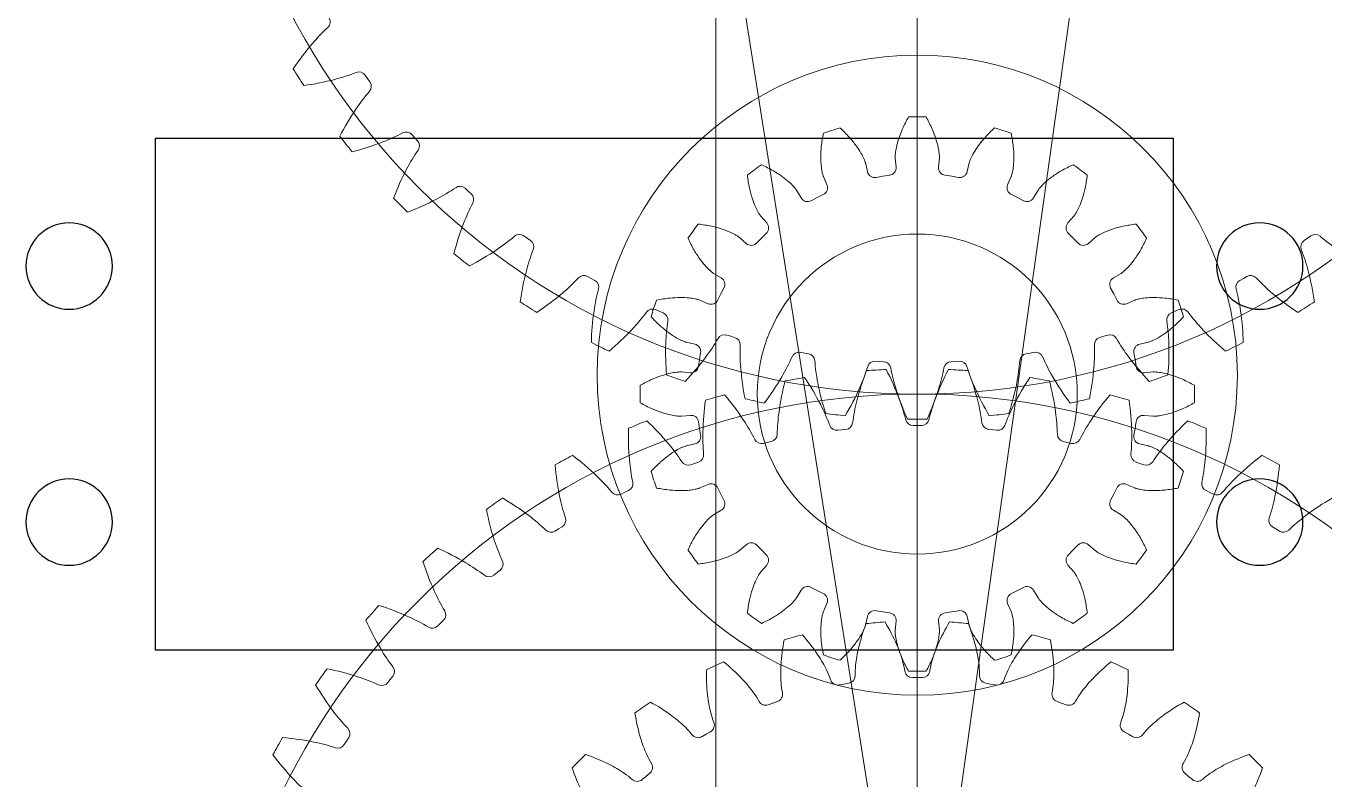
# Model space of a CAD drawing. Header units: millimetres. Extents: x -310 to 169, y -186 to 172.
# Drawn here: x -207.4 to -155.9, y 17.2 to 47.1 of the extents above; entities that cross this region are included whole.
import ezdxf

# ---------------------------------------------------------------- set-up
doc = ezdxf.new("R2010")
doc.units = ezdxf.units.MM
doc.header["$MEASUREMENT"] = 0
doc.layers.add('A-DETL-LWT5', color=2, linetype='Continuous', lineweight=0)
doc.layers.add('DTL', color=3, linetype='Continuous')
doc.layers.add('G-Anno-Nplt', color=140, linetype='Continuous', lineweight=18, plot=False)

# ---------------------------------------------------------------- blocks, each defined once
blk = doc.blocks.new('*U14')
for p, q in [((-21.911, -15.346), (-21.816, -15.479)), ((-21.816, -15.479), (-21.721, -15.613)), ((-20.055, -17.702), (-19.946, -17.825)), ((-19.946, -17.825), (-19.836, -17.947)), ((-17.947, -19.836), (-17.825, -19.946)), ((-17.825, -19.946), (-17.702, -20.055)), ((-15.613, -21.721), (-15.479, -21.816)), ((-15.479, -21.816), (-15.346, -21.911)), ((15.346, -21.911), (15.479, -21.816)), ((15.479, -21.816), (15.613, -21.721)), ((-13.083, -23.333), (-12.939, -23.412)), ((-12.939, -23.412), (-12.796, -23.491)), ((12.796, -23.491), (12.939, -23.412)), ((12.939, -23.412), (13.083, -23.333)), ((-10.388, -24.651), (-10.237, -24.714)), ((-10.237, -24.714), (-10.085, -24.776)), ((10.085, -24.776), (10.237, -24.714)), ((10.237, -24.714), (10.388, -24.651)), ((-7.563, -25.659), (-7.405, -25.705)), ((-7.405, -25.705), (-7.248, -25.749)), ((7.248, -25.749), (7.405, -25.705)), ((7.405, -25.705), (7.563, -25.659)), ((-4.642, -26.344), (-4.481, -26.372)), ((-4.481, -26.372), (-4.319, -26.399)), ((-1.663, -26.698), (-1.5, -26.708)), ((-1.5, -26.708), (-1.336, -26.717)), ((1.336, -26.717), (1.5, -26.708)), ((1.5, -26.708), (1.663, -26.698)), ((4.319, -26.399), (4.481, -26.372)), ((4.481, -26.372), (4.642, -26.344))]:
    blk.add_line(p, q)
for centre, radius, start, end in [((-23.594, -13.229), 0.3, 312.6994, 29.2794), ((-18.241, -18.983), 7.559, 132.9444, 139.6889), ((-15.883, -20.996), 10.66, 139.6391, 146.3957), ((0, 0), 29, 211.3704, 212.9153), ((-25.018, -8.198), 7.559, 284.5968, 291.3413), ((-22.156, -15.518), 0.3, 35.0063, 111.5863), ((-25.808, -5.2), 10.66, 277.89, 284.6467), ((-21.965, -15.788), 0.3, 319.128, 35.708), ((-16.001, -20.906), 7.559, 139.373, 146.1175), ((-13.432, -22.642), 10.66, 146.0676, 152.8243), ((0, 0), 29, 217.799, 219.3439), ((-25.064, -8.057), 10.66, 284.3186, 291.0752), ((-23.943, -10.947), 7.559, 291.0254, 297.7699), ((-20.28, -17.901), 0.3, 41.4349, 118.0149), ((-20.059, -18.148), 0.3, 325.5566, 42.1365), ((-13.559, -22.566), 7.559, 145.8015, 152.546), ((-10.812, -24.004), 10.66, 152.4962, 159.2529), ((-22.566, -13.559), 7.559, 297.454, 304.1985), ((-18.148, -20.059), 0.3, 47.8635, 124.4434), ((-17.901, -20.28), 0.3, 331.9851, 48.5651), ((0, 0), 29, 224.2275, 225.7725), ((-24.004, -10.812), 10.66, 290.7471, 297.5038), ((-10.947, -23.943), 7.559, 152.2301, 158.9746), ((-8.057, -25.064), 10.66, 158.9248, 165.6814), ((-20.906, -16.001), 7.559, 303.8825, 310.627), ((-15.788, -21.965), 0.3, 54.292, 130.872), ((-15.518, -22.156), 0.3, 338.4137, 54.9937), ((15.518, -22.156), 0.3, 125.0063, 201.5863), ((15.788, -21.965), 0.3, 49.128, 125.708), ((20.906, -16.001), 7.559, 229.373, 236.1175), ((0, 0), 29, 230.6561, 232.201), ((-22.642, -13.432), 10.66, 297.1757, 303.9324), ((-8.198, -25.018), 7.559, 158.6587, 165.4032), ((8.198, -25.018), 7.559, 14.5968, 21.3413), ((22.642, -13.432), 10.66, 236.0676, 242.8243), ((-5.2, -25.808), 10.66, 165.3533, 172.11), ((5.2, -25.808), 10.66, 7.89, 14.6467), ((-18.983, -18.241), 7.559, 310.3111, 317.0556), ((-13.229, -23.594), 0.3, 60.7206, 137.3006), ((-12.939, -23.754), 0.3, 344.8423, 61.4223), ((12.939, -23.754), 0.3, 118.5777, 195.1577), ((13.229, -23.594), 0.3, 42.6994, 119.2794), ((18.983, -18.241), 7.559, 222.9444, 229.6889), ((-20.996, -15.883), 10.66, 303.6043, 310.3609), ((-5.345, -25.778), 7.559, 165.0873, 171.8317), ((5.345, -25.778), 7.559, 8.1683, 14.9127), ((20.996, -15.883), 10.66, 229.6391, 236.3957), ((0, 0), 29, 237.0847, 238.6296), ((-2.278, -26.228), 10.66, 171.7819, 178.5386), ((-10.504, -24.927), 0.3, 67.1492, 143.7291), ((10.504, -24.927), 0.3, 36.2709, 112.8508), ((2.278, -26.228), 10.66, 1.4614, 8.2181), ((0, 0), 29, 301.3704, 302.9153), ((-16.822, -20.251), 7.559, 316.7397, 323.4842), ((-10.198, -25.054), 0.3, 351.2709, 67.8508), ((-2.425, -26.215), 7.559, 171.5158, 178.2603), ((10.198, -25.054), 0.3, 112.1492, 188.7291), ((2.425, -26.215), 7.559, 1.7397, 8.4842), ((16.822, -20.251), 7.559, 216.5158, 223.2603), ((-19.086, -18.134), 10.66, 310.0328, 316.7895), ((-7.647, -25.946), 0.3, 73.5777, 150.1577), ((-7.329, -26.038), 0.3, 357.6994, 74.2794), ((7.329, -26.038), 0.3, 105.7206, 182.3006), ((7.647, -25.946), 0.3, 29.8423, 106.4223), ((19.086, -18.134), 10.66, 223.2105, 229.9672), ((0, 0), 29, 243.5132, 245.0582), ((0.673, -26.318), 10.66, 178.2105, 184.9672), ((-14.448, -22.008), 7.559, 323.1683, 329.9127), ((0.525, -26.321), 7.559, 177.9444, 184.6889), ((-0.525, -26.321), 7.559, 355.3111, 2.0556), ((14.448, -22.008), 7.559, 210.0873, 216.8317), ((-0.673, -26.318), 10.66, 355.0328, 1.7895), ((0, 0), 29, 294.9418, 296.4868), ((-16.935, -20.156), 10.66, 316.4614, 323.2181), ((-11.894, -23.487), 7.559, 329.5968, 336.3413), ((-4.694, -26.64), 0.3, 80.0063, 156.5863), ((-4.368, -26.695), 0.3, 4.128, 80.708), ((3.469, -26.097), 7.559, 184.373, 191.1175), ((-1.682, -26.998), 0.3, 86.4349, 163.0149), ((-1.351, -27.016), 0.3, 10.5566, 87.1365), ((1.351, -27.016), 0.3, 92.8635, 169.4434), ((1.682, -26.998), 0.3, 16.9851, 93.5651), ((-3.469, -26.097), 7.559, 348.8825, 355.627), ((4.368, -26.695), 0.3, 99.292, 175.872), ((4.694, -26.64), 0.3, 23.4137, 99.9937), ((11.894, -23.487), 7.559, 203.6587, 210.4032), ((16.935, -20.156), 10.66, 216.7819, 223.5386), ((0, 0), 29, 249.9418, 251.4868), ((3.616, -26.077), 10.66, 184.6391, 191.3957), ((-9.189, -24.671), 7.559, 336.0254, 342.7699), ((6.369, -25.545), 7.559, 190.8015, 197.546), ((-6.369, -25.545), 7.559, 342.454, 349.1985), ((9.189, -24.671), 7.559, 197.2301, 203.9746), ((-3.616, -26.077), 10.66, 348.6043, 355.3609), ((0, 0), 29, 288.5132, 290.0582), ((-14.572, -21.926), 10.66, 322.89, 329.6467), ((6.513, -25.508), 10.66, 191.0676, 197.8243), ((-12.026, -23.42), 10.66, 329.3186, 336.0752), ((12.026, -23.42), 10.66, 203.9248, 210.6814), ((-6.513, -25.508), 10.66, 342.1757, 348.9324), ((14.572, -21.926), 10.66, 210.3533, 217.11), ((0, 0), 29, 256.3704, 257.9153), ((9.328, -24.619), 10.66, 197.4962, 204.2529), ((-9.328, -24.619), 10.66, 335.7471, 342.5038), ((0, 0), 29, 282.0847, 283.6296), ((0, 0), 29, 262.799, 264.3439), ((0, 0), 29, 275.6561, 277.201), ((0, 0), 29, 269.2275, 270.7725)]:
    blk.add_arc(centre, radius, start, end)
blk = doc.blocks.new('Servo')
at = {"layer": 'DTL'}
blk.add_lwpolyline([(-0.4, -0.4), (1.19, -0.4), (1.19, 0.4), (-0.4, 0.4)], close=True, dxfattribs=at)
for centre in [(-0.535, 0.2), (1.325, 0.2), (-0.535, -0.2), (1.325, -0.2)]:
    blk.add_circle(centre, 0.0675, dxfattribs=at)
at = {"layer": 'G-Anno-Nplt'}
blk.add_circle((0, 0), 0.25, dxfattribs=at)
blk = doc.blocks.new('*U22')
for p, q in [((-0.877, 9.356), (-0.844, 9.006)), ((0.844, 9.006), (0.877, 9.356)), ((-1.98, 8.826), (-2.057, 9.169)), ((2.057, 9.169), (1.98, 8.826)), ((-3.725, 8.627), (-3.586, 8.304)), ((-1.369, 8.642), (-1.632, 8.597)), ((-1.105, 8.68), (-1.369, 8.642)), ((1.369, 8.642), (1.105, 8.68)), ((1.632, 8.597), (1.369, 8.642)), ((3.586, 8.304), (3.725, 8.627)), ((-4.611, 7.782), (-4.79, 8.084)), ((-3.972, 7.796), (-4.208, 7.672)), ((-3.733, 7.914), (-3.972, 7.796)), ((3.972, 7.796), (3.733, 7.914)), ((4.208, 7.672), (3.972, 7.796)), ((4.79, 8.084), (4.611, 7.782)), ((-6.209, 7.054), (-5.976, 6.79)), ((5.976, 6.79), (6.209, 7.054)), ((-6.79, 5.976), (-7.054, 6.209)), ((-6.187, 6.187), (-6.373, 5.996)), ((-5.996, 6.373), (-6.187, 6.187)), ((6.187, 6.187), (5.996, 6.373)), ((6.373, 5.996), (6.187, 6.187)), ((7.054, 6.209), (6.79, 5.976)), ((-8.084, 4.79), (-7.782, 4.611)), ((7.782, 4.611), (8.084, 4.79)), ((-7.672, 4.208), (-7.796, 3.972)), ((7.796, 3.972), (7.672, 4.208)), ((-8.304, 3.586), (-8.627, 3.725)), ((-7.796, 3.972), (-7.914, 3.733)), ((7.914, 3.733), (7.796, 3.972)), ((8.627, 3.725), (8.304, 3.586)), ((-9.169, 2.057), (-8.826, 1.98)), ((-8.597, 1.632), (-8.642, 1.369)), ((8.642, 1.369), (8.597, 1.632)), ((8.826, 1.98), (9.169, 2.057)), ((-8.642, 1.369), (-8.68, 1.105)), ((8.68, 1.105), (8.642, 1.369)), ((-9.006, 0.844), (-9.356, 0.877)), ((9.356, 0.877), (9.006, 0.844)), ((-9.356, -0.877), (-9.006, -0.844)), ((9.006, -0.844), (9.356, -0.877)), ((-8.68, -1.105), (-8.642, -1.369)), ((-8.642, -1.369), (-8.597, -1.632)), ((-8.826, -1.98), (-9.169, -2.057)), ((9.169, -2.057), (8.826, -1.98)), ((-8.627, -3.725), (-8.304, -3.586)), ((8.304, -3.586), (8.627, -3.725)), ((-7.914, -3.733), (-7.796, -3.972)), ((-7.796, -3.972), (-7.672, -4.208)), ((7.672, -4.208), (7.796, -3.972)), ((7.796, -3.972), (7.914, -3.733)), ((-7.782, -4.611), (-8.084, -4.79)), ((8.084, -4.79), (7.782, -4.611)), ((-7.054, -6.209), (-6.79, -5.976)), ((-6.373, -5.996), (-6.187, -6.187)), ((6.187, -6.187), (6.373, -5.996)), ((6.79, -5.976), (7.054, -6.209)), ((-6.187, -6.187), (-5.996, -6.373)), ((5.996, -6.373), (6.187, -6.187)), ((-5.976, -6.79), (-6.209, -7.054)), ((6.209, -7.054), (5.976, -6.79)), ((-4.208, -7.672), (-3.972, -7.796)), ((3.972, -7.796), (4.208, -7.672)), ((-4.79, -8.084), (-4.611, -7.782)), ((-3.972, -7.796), (-3.733, -7.914)), ((3.733, -7.914), (3.972, -7.796)), ((4.611, -7.782), (4.79, -8.084)), ((-3.586, -8.304), (-3.725, -8.627)), ((-1.632, -8.597), (-1.369, -8.642)), ((-1.369, -8.642), (-1.105, -8.68)), ((1.105, -8.68), (1.369, -8.642)), ((1.369, -8.642), (1.632, -8.597)), ((3.725, -8.627), (3.586, -8.304)), ((-2.057, -9.169), (-1.98, -8.826)), ((-0.844, -9.006), (-0.877, -9.356)), ((0.877, -9.356), (0.844, -9.006)), ((1.98, -8.826), (2.057, -9.169))]:
    blk.add_line(p, q)
for centre, radius, start, end in [((4.213, 8.404), 5.245, 150.4024, 156.2093), ((0, 0), 11, 88.1903, 91.8097), ((-4.213, 8.404), 5.245, 23.7907, 29.5976), ((1.41, 9.295), 5.245, 168.4024, 174.2093), ((0, 0), 11, 106.1903, 109.8097), ((-6.604, 6.69), 5.245, 41.7907, 47.5976), ((3.342, 8.787), 4.293, 156.1947, 161.9997), ((-3.342, 8.787), 4.293, 18.0003, 23.8053), ((6.604, 6.69), 5.245, 132.4024, 138.2093), ((0, 0), 11, 70.1903, 73.8097), ((-1.41, 9.295), 5.245, 5.7907, 11.5976), ((0.463, 9.39), 4.293, 174.1947, 179.9997), ((-5.894, 7.324), 4.293, 36.0003, 41.8053), ((-5.123, 7.883), 3.341, 30.2221, 36.0231), ((1.507, 9.279), 2.391, 167.7373, 173.5286), ((2.436, 9.08), 3.341, 161.9769, 167.7779), ((-2.436, 9.08), 3.341, 12.2221, 18.0231), ((-1.507, 9.279), 2.391, 6.4714, 12.2627), ((5.123, 7.883), 3.341, 143.9769, 149.7779), ((5.894, 7.324), 4.293, 138.1947, 143.9997), ((-0.463, 9.39), 4.293, 0.0003, 5.8053), ((-0.489, 9.388), 3.341, 179.9769, 185.7779), ((-4.3, 8.36), 2.391, 24.4714, 30.2627), ((-3.437, 8.75), 1.443, 18.8075, 24.5631), ((0.565, 9.384), 1.443, 173.4369, 179.1925), ((-0.342, 9.394), 0.536, 178.8973, 184.0626), ((-0.565, 9.384), 1.443, 0.8075, 6.5631), ((0.342, 9.394), 0.536, 355.9374, 1.1027), ((3.437, 8.75), 1.443, 155.4369, 161.1925), ((4.3, 8.36), 2.391, 149.7373, 155.5286), ((0.489, 9.388), 3.341, 354.2221, 0.0231), ((0, 0), 11, 124.1903, 127.8097), ((-8.348, 4.322), 5.245, 59.7907, 65.5976), ((-7.868, 5.145), 4.293, 54.0003, 59.8053), ((-1.435, 9.291), 2.391, 185.7373, 191.5286), ((-2.362, 9.099), 1.443, 191.4369, 197.1925), ((-2.578, 9.04), 0.536, 13.9374, 19.1027), ((-1.687, 8.891), 0.3, 192.646, 280.7464), ((-1.143, 8.978), 0.3, 277.2536, 5.354), ((1.143, 8.978), 0.3, 174.646, 262.7464), ((1.687, 8.891), 0.3, 259.2536, 347.354), ((2.578, 9.04), 0.536, 160.8973, 166.0626), ((2.362, 9.099), 1.443, 342.8075, 348.5631), ((1.435, 9.291), 2.391, 348.4714, 354.2627), ((7.868, 5.145), 4.293, 120.1947, 125.9997), ((8.348, 4.322), 5.245, 114.4024, 120.2093), ((0, 0), 11, 52.1903, 55.8097), ((-1.531, 9.275), 5.245, 186.4024, 192.2093), ((-7.308, 5.914), 3.341, 48.2221, 54.0231), ((-6.673, 6.622), 2.391, 42.4714, 48.2627), ((-3.228, 8.828), 0.536, 196.8973, 202.0626), ((-3.861, 8.185), 0.3, 295.2536, 23.354), ((3.861, 8.185), 0.3, 156.646, 244.7464), ((3.228, 8.828), 0.536, 337.9374, 343.1027), ((6.673, 6.622), 2.391, 131.7373, 137.5286), ((7.308, 5.914), 3.341, 125.9769, 131.7779), ((1.531, 9.275), 5.245, 347.7907, 353.5976), ((-2.461, 9.073), 4.293, 192.1947, 197.9997), ((-3.366, 8.778), 3.341, 197.9769, 203.7779), ((-5.973, 7.26), 1.443, 36.8075, 42.5631), ((-5.245, 7.801), 0.536, 31.9374, 37.1027), ((-4.352, 7.935), 0.3, 210.646, 298.7464), ((4.352, 7.935), 0.3, 241.2536, 329.354), ((5.245, 7.801), 0.536, 142.8973, 148.0626), ((5.973, 7.26), 1.443, 137.4369, 143.1925), ((3.366, 8.778), 3.341, 336.2221, 342.0231), ((2.461, 9.073), 4.293, 342.0003, 347.8053), ((-4.235, 8.393), 2.391, 203.7373, 209.5286), ((-5.059, 7.924), 1.443, 209.4369, 215.1925), ((5.059, 7.924), 1.443, 324.8075, 330.5631), ((4.235, 8.393), 2.391, 330.4714, 336.2627), ((0, 0), 11, 142.1903, 145.8097), ((-9.275, 1.531), 5.245, 77.7907, 83.5976), ((-5.798, 7.399), 0.536, 214.8973, 220.0626), ((-6.201, 6.591), 0.3, 313.2536, 41.354), ((6.201, 6.591), 0.3, 138.646, 226.7464), ((5.798, 7.399), 0.536, 319.9374, 325.1027), ((9.275, 1.531), 5.245, 96.4024, 102.2093), ((0, 0), 11, 34.1903, 37.8097), ((-4.322, 8.348), 5.245, 204.4024, 210.2093), ((-9.073, 2.461), 4.293, 72.0003, 77.8053), ((-8.778, 3.366), 3.341, 66.2221, 72.0231), ((-8.393, 4.235), 2.391, 60.4714, 66.2627), ((-7.924, 5.059), 1.443, 54.8075, 60.5631), ((-7.399, 5.798), 0.536, 49.9374, 55.1027), ((7.399, 5.798), 0.536, 124.8973, 130.0626), ((7.924, 5.059), 1.443, 119.4369, 125.1925), ((8.393, 4.235), 2.391, 113.7373, 119.5286), ((8.778, 3.366), 3.341, 107.9769, 113.7779), ((9.073, 2.461), 4.293, 102.1947, 107.9997), ((4.322, 8.348), 5.245, 329.7907, 335.5976), ((-5.145, 7.868), 4.293, 210.1947, 215.9997), ((-6.591, 6.201), 0.3, 228.646, 316.7464), ((6.591, 6.201), 0.3, 223.2536, 311.354), ((5.145, 7.868), 4.293, 324.0003, 329.8053), ((-5.914, 7.308), 3.341, 215.9769, 221.7779), ((5.914, 7.308), 3.341, 318.2221, 324.0231), ((-6.622, 6.673), 2.391, 221.7373, 227.5286), ((-7.26, 5.973), 1.443, 227.4369, 233.1925), ((-7.801, 5.245), 0.536, 232.8973, 238.0626), ((7.801, 5.245), 0.536, 301.9374, 307.1027), ((7.26, 5.973), 1.443, 306.8075, 312.5631), ((6.622, 6.673), 2.391, 312.4714, 318.2627), ((-7.935, 4.352), 0.3, 331.2536, 59.354), ((7.935, 4.352), 0.3, 120.646, 208.7464), ((0, 0), 11, 160.1903, 163.8097), ((-9.295, -1.41), 5.245, 95.7907, 101.5976), ((-9.39, -0.463), 4.293, 90.0003, 95.8053), ((-9.388, 0.489), 3.341, 84.2221, 90.0231), ((-9.291, 1.435), 2.391, 78.4714, 84.2627), ((-9.099, 2.362), 1.443, 72.8075, 78.5631), ((-8.828, 3.228), 0.536, 67.9374, 73.1027), ((-8.185, 3.861), 0.3, 246.646, 334.7464), ((8.185, 3.861), 0.3, 205.2536, 293.354), ((8.828, 3.228), 0.536, 106.8973, 112.0626), ((9.099, 2.362), 1.443, 101.4369, 107.1925), ((9.291, 1.435), 2.391, 95.7373, 101.5286), ((9.388, 0.489), 3.341, 89.9769, 95.7779), ((9.39, -0.463), 4.293, 84.1947, 89.9997), ((9.295, -1.41), 5.245, 78.4024, 84.2093), ((0, 0), 11, 16.1903, 19.8097), ((-6.69, 6.604), 5.245, 222.4024, 228.2093), ((-7.324, 5.894), 4.293, 228.1947, 233.9997), ((7.324, 5.894), 4.293, 306.0003, 311.8053), ((6.69, 6.604), 5.245, 311.7907, 317.5976), ((-7.883, 5.123), 3.341, 233.9769, 239.7779), ((-8.36, 4.3), 2.391, 239.7373, 245.5286), ((-8.75, 3.437), 1.443, 245.4369, 251.1925), ((-9.04, 2.578), 0.536, 250.8973, 256.0626), ((9.04, 2.578), 0.536, 283.9374, 289.1027), ((8.75, 3.437), 1.443, 288.8075, 294.5631), ((8.36, 4.3), 2.391, 294.4714, 300.2627), ((7.883, 5.123), 3.341, 300.2221, 306.0231), ((-8.891, 1.687), 0.3, 349.2536, 77.354), ((8.891, 1.687), 0.3, 102.646, 190.7464), ((-8.978, 1.143), 0.3, 264.646, 352.7464), ((8.978, 1.143), 0.3, 187.2536, 275.354), ((-8.404, -4.213), 5.245, 113.7907, 119.5976), ((-8.787, -3.342), 4.293, 108.0003, 113.8053), ((-9.08, -2.436), 3.341, 102.2221, 108.0231), ((-9.279, -1.507), 2.391, 96.4714, 102.2627), ((-9.384, -0.565), 1.443, 90.8075, 96.5631), ((-9.394, 0.342), 0.536, 85.9374, 91.1027), ((9.394, 0.342), 0.536, 88.8973, 94.0626), ((9.384, -0.565), 1.443, 83.4369, 89.1925), ((9.279, -1.507), 2.391, 77.7373, 83.5286), ((9.08, -2.436), 3.341, 71.9769, 77.7779), ((8.787, -3.342), 4.293, 66.1947, 71.9997), ((8.404, -4.213), 5.245, 60.4024, 66.2093), ((0, 0), 11, 178.1903, 181.8097), ((0, 0), 11, 358.1903, 1.8097), ((-8.404, 4.213), 5.245, 240.4024, 246.2093), ((8.404, 4.213), 5.245, 293.7907, 299.5976), ((-8.787, 3.342), 4.293, 246.1947, 251.9997), ((-9.08, 2.436), 3.341, 251.9769, 257.7779), ((-9.279, 1.507), 2.391, 257.7373, 263.5286), ((-9.384, 0.565), 1.443, 263.4369, 269.1925), ((-9.394, -0.342), 0.536, 268.8973, 274.0626), ((-8.978, -1.143), 0.3, 7.2536, 95.354), ((8.978, -1.143), 0.3, 84.646, 172.7464), ((9.394, -0.342), 0.536, 265.9374, 271.1027), ((9.384, 0.565), 1.443, 270.8075, 276.5631), ((9.279, 1.507), 2.391, 276.4714, 282.2627), ((9.08, 2.436), 3.341, 282.2221, 288.0231), ((8.787, 3.342), 4.293, 288.0003, 293.8053), ((0, 0), 8.75, 349.2536, 352.7464), ((-9.04, -2.578), 0.536, 103.9374, 109.1027), ((-8.891, -1.687), 0.3, 282.646, 10.7464), ((8.891, -1.687), 0.3, 169.2536, 257.354), ((9.04, -2.578), 0.536, 70.8973, 76.0626), ((-7.324, -5.894), 4.293, 126.0003, 131.8053), ((-7.883, -5.123), 3.341, 120.2221, 126.0231), ((-8.36, -4.3), 2.391, 114.4714, 120.2627), ((-8.75, -3.437), 1.443, 108.8075, 114.5631), ((8.75, -3.437), 1.443, 65.4369, 71.1925), ((8.36, -4.3), 2.391, 59.7373, 65.5286), ((7.883, -5.123), 3.341, 53.9769, 59.7779), ((7.324, -5.894), 4.293, 48.1947, 53.9997), ((-6.69, -6.604), 5.245, 131.7907, 137.5976), ((0, 0), 11, 196.1903, 199.8097), ((6.69, -6.604), 5.245, 42.4024, 48.2093), ((0, 0), 11, 340.1903, 343.8097), ((-8.185, -3.861), 0.3, 25.2536, 113.354), ((8.185, -3.861), 0.3, 66.646, 154.7464), ((-9.295, 1.41), 5.245, 258.4024, 264.2093), ((-9.39, 0.463), 4.293, 264.1947, 269.9997), ((-9.388, -0.489), 3.341, 269.9769, 275.7779), ((-9.291, -1.435), 2.391, 275.7373, 281.5286), ((-9.099, -2.362), 1.443, 281.4369, 287.1925), ((-8.828, -3.228), 0.536, 286.8973, 292.0626), ((8.828, -3.228), 0.536, 247.9374, 253.1027), ((9.099, -2.362), 1.443, 252.8075, 258.5631), ((9.291, -1.435), 2.391, 258.4714, 264.2627), ((9.388, -0.489), 3.341, 264.2221, 270.0231), ((9.39, 0.463), 4.293, 270.0003, 275.8053), ((9.295, 1.41), 5.245, 275.7907, 281.5976), ((-7.935, -4.352), 0.3, 300.646, 28.7464), ((7.935, -4.352), 0.3, 151.2536, 239.354), ((-5.914, -7.308), 3.341, 138.2221, 144.0231), ((-6.622, -6.673), 2.391, 132.4714, 138.2627), ((-7.26, -5.973), 1.443, 126.8075, 132.5631), ((-7.801, -5.245), 0.536, 121.9374, 127.1027), ((7.801, -5.245), 0.536, 52.8973, 58.0626), ((7.26, -5.973), 1.443, 47.4369, 53.1925), ((6.622, -6.673), 2.391, 41.7373, 47.5286), ((5.914, -7.308), 3.341, 35.9769, 41.7779), ((-5.145, -7.868), 4.293, 144.0003, 149.8053), ((5.145, -7.868), 4.293, 30.1947, 35.9997), ((-4.322, -8.348), 5.245, 149.7907, 155.5976), ((-6.591, -6.201), 0.3, 43.2536, 131.354), ((6.591, -6.201), 0.3, 48.646, 136.7464), ((4.322, -8.348), 5.245, 24.4024, 30.2093), ((0, 0), 11, 214.1903, 217.8097), ((-9.275, -1.531), 5.245, 276.4024, 282.2093), ((-9.073, -2.461), 4.293, 282.1947, 287.9997), ((-8.778, -3.366), 3.341, 287.9769, 293.7779), ((-8.393, -4.235), 2.391, 293.7373, 299.5286), ((-7.924, -5.059), 1.443, 299.4369, 305.1925), ((-7.399, -5.798), 0.536, 304.8973, 310.0626), ((-6.201, -6.591), 0.3, 318.646, 46.7464), ((6.201, -6.591), 0.3, 133.2536, 221.354), ((7.399, -5.798), 0.536, 229.9374, 235.1027), ((7.924, -5.059), 1.443, 234.8075, 240.5631), ((8.393, -4.235), 2.391, 240.4714, 246.2627), ((8.778, -3.366), 3.341, 246.2221, 252.0231), ((9.073, -2.461), 4.293, 252.0003, 257.8053), ((9.275, -1.531), 5.245, 257.7907, 263.5976), ((0, 0), 11, 322.1903, 325.8097), ((-5.059, -7.924), 1.443, 144.8075, 150.5631), ((-5.798, -7.399), 0.536, 139.9374, 145.1027), ((5.798, -7.399), 0.536, 34.8973, 40.0626), ((5.059, -7.924), 1.443, 29.4369, 35.1925), ((-3.366, -8.778), 3.341, 156.2221, 162.0231), ((-4.235, -8.393), 2.391, 150.4714, 156.2627), ((-4.352, -7.935), 0.3, 61.2536, 149.354), ((4.352, -7.935), 0.3, 30.646, 118.7464), ((4.235, -8.393), 2.391, 23.7373, 29.5286), ((3.366, -8.778), 3.341, 17.9769, 23.7779), ((-1.531, -9.275), 5.245, 167.7907, 173.5976), ((-2.461, -9.073), 4.293, 162.0003, 167.8053), ((-6.673, -6.622), 2.391, 311.7373, 317.5286), ((-5.973, -7.26), 1.443, 317.4369, 323.1925), ((-5.245, -7.801), 0.536, 322.8973, 328.0626), ((-3.861, -8.185), 0.3, 336.646, 64.7464), ((3.861, -8.185), 0.3, 115.2536, 203.354), ((5.245, -7.801), 0.536, 211.9374, 217.1027), ((5.973, -7.26), 1.443, 216.8075, 222.5631), ((6.673, -6.622), 2.391, 222.4714, 228.2627), ((2.461, -9.073), 4.293, 12.1947, 17.9997), ((1.531, -9.275), 5.245, 6.4024, 12.2093), ((0, 0), 11, 232.1903, 235.8097), ((-7.868, -5.145), 4.293, 300.1947, 305.9997), ((-7.308, -5.914), 3.341, 305.9769, 311.7779), ((-2.362, -9.099), 1.443, 162.8075, 168.5631), ((-3.228, -8.828), 0.536, 157.9374, 163.1027), ((-1.687, -8.891), 0.3, 79.2536, 167.354), ((-1.143, -8.978), 0.3, 354.646, 82.7464), ((1.143, -8.978), 0.3, 97.2536, 185.354), ((1.687, -8.891), 0.3, 12.646, 100.7464), ((3.228, -8.828), 0.536, 16.8973, 22.0626), ((2.362, -9.099), 1.443, 11.4369, 17.1925), ((7.308, -5.914), 3.341, 228.2221, 234.0231), ((7.868, -5.145), 4.293, 234.0003, 239.8053), ((0, 0), 11, 304.1903, 307.8097), ((-8.348, -4.322), 5.245, 294.4024, 300.2093), ((-0.489, -9.388), 3.341, 174.2221, 180.0231), ((-1.435, -9.291), 2.391, 168.4714, 174.2627), ((-3.437, -8.75), 1.443, 335.4369, 341.1925), ((-2.578, -9.04), 0.536, 340.8973, 346.0626), ((2.578, -9.04), 0.536, 193.9374, 199.1027), ((3.437, -8.75), 1.443, 198.8075, 204.5631), ((1.435, -9.291), 2.391, 5.7373, 11.5286), ((0.489, -9.388), 3.341, 359.9769, 5.7779), ((8.348, -4.322), 5.245, 239.7907, 245.5976), ((0.463, -9.39), 4.293, 180.0003, 185.8053), ((-5.123, -7.883), 3.341, 323.9769, 329.7779), ((-4.3, -8.36), 2.391, 329.7373, 335.5286), ((-0.342, -9.394), 0.536, 175.9374, 181.1027), ((0.565, -9.384), 1.443, 180.8075, 186.5631), ((1.507, -9.279), 2.391, 186.4714, 192.2627), ((-1.507, -9.279), 2.391, 347.7373, 353.5286), ((-0.565, -9.384), 1.443, 353.4369, 359.1925), ((0.342, -9.394), 0.536, 358.8973, 4.0626), ((4.3, -8.36), 2.391, 204.4714, 210.2627), ((5.123, -7.883), 3.341, 210.2221, 216.0231), ((-0.463, -9.39), 4.293, 354.1947, 359.9997), ((1.41, -9.295), 5.245, 185.7907, 191.5976), ((-6.604, -6.69), 5.245, 312.4024, 318.2093), ((-5.894, -7.324), 4.293, 318.1947, 323.9997), ((2.436, -9.08), 3.341, 192.2221, 198.0231), ((3.342, -8.787), 4.293, 198.0003, 203.8053), ((-3.342, -8.787), 4.293, 336.1947, 341.9997), ((-2.436, -9.08), 3.341, 341.9769, 347.7779), ((5.894, -7.324), 4.293, 216.0003, 221.8053), ((6.604, -6.69), 5.245, 221.7907, 227.5976), ((-1.41, -9.295), 5.245, 348.4024, 354.2093), ((0, 0), 11, 250.1903, 253.8097), ((4.213, -8.404), 5.245, 203.7907, 209.5976), ((-4.213, -8.404), 5.245, 330.4024, 336.2093), ((0, 0), 11, 286.1903, 289.8097), ((0, 0), 11, 268.1903, 271.8097)]:
    blk.add_arc(centre, radius, start, end)
blk = doc.blocks.new('*U23')
for p, q in [((-1.46, 16.686), (-1.654, 16.668)), ((-1.265, 16.702), (-1.46, 16.686)), ((1.46, 16.686), (1.265, 16.702)), ((1.654, 16.668), (1.46, 16.686)), ((-4.335, 16.179), (-4.524, 16.128)), ((-4.146, 16.229), (-4.335, 16.179)), ((4.335, 16.179), (4.146, 16.229)), ((4.524, 16.128), (4.335, 16.179)), ((-7.079, 15.181), (-7.255, 15.097)), ((-6.901, 15.262), (-7.079, 15.181)), ((7.079, 15.181), (6.901, 15.262)), ((7.255, 15.097), (7.079, 15.181)), ((-9.607, 13.721), (-9.767, 13.608)), ((-9.447, 13.832), (-9.607, 13.721)), ((9.607, 13.721), (9.447, 13.832)), ((9.767, 13.608), (9.607, 13.721)), ((-11.705, 11.981), (-11.844, 11.844)), ((11.844, 11.844), (11.705, 11.981)), ((-11.844, 11.844), (-11.981, 11.705)), ((11.981, 11.705), (11.844, 11.844)), ((-13.721, 9.607), (-13.832, 9.447)), ((-13.608, 9.767), (-13.721, 9.607)), ((13.721, 9.607), (13.608, 9.767)), ((13.832, 9.447), (13.721, 9.607)), ((-15.097, 7.255), (-15.181, 7.079)), ((15.181, 7.079), (15.097, 7.255)), ((-15.181, 7.079), (-15.262, 6.901)), ((15.262, 6.901), (15.181, 7.079)), ((-16.179, 4.335), (-16.229, 4.146)), ((-16.128, 4.524), (-16.179, 4.335)), ((16.179, 4.335), (16.128, 4.524)), ((16.229, 4.146), (16.179, 4.335)), ((-16.668, 1.654), (-16.686, 1.46)), ((16.686, 1.46), (16.668, 1.654)), ((-16.686, 1.46), (-16.702, 1.265)), ((16.702, 1.265), (16.686, 1.46)), ((-16.702, -1.265), (-16.686, -1.46)), ((-16.686, -1.46), (-16.668, -1.654)), ((-16.229, -4.146), (-16.179, -4.335)), ((-16.179, -4.335), (-16.128, -4.524)), ((16.128, -4.524), (16.179, -4.335)), ((16.179, -4.335), (16.229, -4.146)), ((-15.262, -6.901), (-15.181, -7.079)), ((-15.181, -7.079), (-15.097, -7.255)), ((15.097, -7.255), (15.181, -7.079)), ((15.181, -7.079), (15.262, -6.901)), ((-13.832, -9.447), (-13.721, -9.607)), ((-13.721, -9.607), (-13.608, -9.767)), ((13.608, -9.767), (13.721, -9.607)), ((13.721, -9.607), (13.832, -9.447)), ((-11.981, -11.705), (-11.844, -11.844)), ((-11.844, -11.844), (-11.705, -11.981)), ((11.705, -11.981), (11.844, -11.844)), ((11.844, -11.844), (11.981, -11.705)), ((-9.767, -13.608), (-9.607, -13.721)), ((-9.607, -13.721), (-9.447, -13.832)), ((9.447, -13.832), (9.607, -13.721)), ((9.607, -13.721), (9.767, -13.608)), ((-7.255, -15.097), (-7.079, -15.181)), ((-7.079, -15.181), (-6.901, -15.262)), ((6.901, -15.262), (7.079, -15.181)), ((7.079, -15.181), (7.255, -15.097)), ((-4.524, -16.128), (-4.335, -16.179)), ((-4.335, -16.179), (-4.146, -16.229)), ((4.146, -16.229), (4.335, -16.179)), ((4.335, -16.179), (4.524, -16.128)), ((-1.654, -16.668), (-1.46, -16.686)), ((-1.46, -16.686), (-1.265, -16.702)), ((1.265, -16.702), (1.46, -16.686)), ((1.46, -16.686), (1.654, -16.668))]:
    blk.add_line(p, q)
for centre, radius, start, end in [((3.568, 16.547), 7.534, 163.8517, 171.5252), ((0, 0), 19, 98.865, 101.135), ((-9.012, 14.329), 7.534, 28.4748, 36.1483), ((6.387, 15.676), 7.534, 153.8517, 161.5252), ((0, 0), 19, 88.865, 91.135), ((-6.387, 15.676), 7.534, 18.4748, 26.1483), ((9.012, 14.329), 7.534, 143.8517, 151.5252), ((0, 0), 19, 78.865, 81.135), ((-3.568, 16.547), 7.534, 8.4748, 16.1483), ((4.238, 16.388), 5.271, 161.4641, 169.122), ((-4.238, 16.388), 5.271, 10.878, 18.5359), ((0.64, 16.915), 7.534, 173.8517, 181.5252), ((0, 0), 19, 108.865, 111.135), ((-11.363, 12.546), 7.534, 38.4748, 46.1483), ((1.328, 16.875), 5.271, 171.4641, 179.122), ((-7.02, 15.403), 5.271, 20.878, 28.5359), ((7.02, 15.403), 5.271, 151.4641, 159.122), ((-1.328, 16.875), 5.271, 0.878, 8.5359), ((11.363, 12.546), 7.534, 133.8517, 141.5252), ((0, 0), 19, 68.865, 71.135), ((-0.64, 16.915), 7.534, 358.4748, 6.1483), ((-9.588, 13.95), 5.271, 30.878, 38.5359), ((-4.912, 16.198), 3.018, 13.4338, 21.0256), ((2.025, 16.805), 3.018, 168.9744, 176.5662), ((-2.025, 16.805), 3.018, 3.4338, 11.0256), ((4.912, 16.198), 3.018, 158.9744, 166.5662), ((9.588, 13.95), 5.271, 141.4641, 149.122), ((0, 0), 19, 118.865, 121.135), ((-13.369, 10.382), 7.534, 48.4748, 56.1483), ((-1.622, 16.849), 5.271, 181.4641, 189.122), ((-7.65, 15.099), 3.018, 23.4338, 31.0256), ((-4.22, 16.519), 0.3, 284.3316, 7.1024), ((-0.924, 16.902), 3.018, 178.9744, 186.5662), ((-1.684, 16.967), 0.3, 192.8976, 275.6684), ((-1.288, 17.001), 0.3, 274.3316, 357.1024), ((1.288, 17.001), 0.3, 182.8976, 265.6684), ((1.684, 16.967), 0.3, 264.3316, 347.1024), ((4.22, 16.519), 0.3, 172.8976, 255.6684), ((0.924, 16.902), 3.018, 353.4338, 1.0256), ((7.65, 15.099), 3.018, 148.9744, 156.5662), ((1.622, 16.849), 5.271, 350.878, 358.5359), ((13.369, 10.382), 7.534, 123.8517, 131.5252), ((0, 0), 19, 58.865, 61.135), ((-2.307, 16.769), 7.534, 183.8517, 191.5252), ((-11.864, 12.073), 5.271, 40.878, 48.5359), ((-3.845, 16.484), 3.018, 188.9744, 196.5662), ((-4.605, 16.416), 0.3, 202.8976, 285.6684), ((4.605, 16.416), 0.3, 254.3316, 337.1024), ((3.845, 16.484), 3.018, 343.4338, 351.0256), ((11.864, 12.073), 5.271, 131.4641, 139.122), ((2.307, 16.769), 7.534, 348.4748, 356.1483), ((-10.156, 13.542), 3.018, 33.4338, 41.0256), ((-7.025, 15.536), 0.3, 294.3316, 17.1024), ((7.025, 15.536), 0.3, 162.8976, 245.6684), ((10.156, 13.542), 3.018, 138.9744, 146.5662), ((-4.523, 16.311), 5.271, 191.4641, 199.122), ((-7.385, 15.367), 0.3, 212.8976, 295.6684), ((7.385, 15.367), 0.3, 244.3316, 327.1024), ((4.523, 16.311), 5.271, 340.878, 348.5359), ((0, 0), 19, 128.865, 131.135), ((-14.969, 7.903), 7.534, 58.4748, 66.1483), ((-6.649, 15.566), 3.018, 198.9744, 206.5662), ((6.649, 15.566), 3.018, 333.4338, 341.0256), ((14.969, 7.903), 7.534, 113.8517, 121.5252), ((0, 0), 19, 48.865, 51.135), ((-5.184, 16.114), 7.534, 193.8517, 201.5252), ((-13.781, 9.83), 5.271, 50.878, 58.5359), ((-12.353, 11.572), 3.018, 43.4338, 51.0256), ((-9.616, 14.08), 0.3, 304.3316, 27.1024), ((9.616, 14.08), 0.3, 152.8976, 235.6684), ((12.353, 11.572), 3.018, 128.9744, 136.5662), ((13.781, 9.83), 5.271, 121.4641, 129.122), ((5.184, 16.114), 7.534, 338.4748, 346.1483), ((-9.942, 13.852), 0.3, 222.8976, 305.6684), ((9.942, 13.852), 0.3, 234.3316, 317.1024), ((-7.287, 15.278), 5.271, 201.4641, 209.122), ((7.287, 15.278), 5.271, 330.878, 338.5359), ((0, 0), 19, 138.865, 141.135), ((-16.114, 5.184), 7.534, 68.4748, 76.1483), ((-9.251, 14.175), 3.018, 208.9744, 216.5662), ((-11.915, 12.196), 0.3, 314.3316, 37.1024), ((11.915, 12.196), 0.3, 142.8976, 225.6684), ((9.251, 14.175), 3.018, 323.4338, 331.0256), ((16.114, 5.184), 7.534, 103.8517, 111.5252), ((0, 0), 19, 38.865, 41.135), ((-7.903, 14.969), 7.534, 203.8517, 211.5252), ((-15.278, 7.287), 5.271, 60.878, 68.5359), ((-14.175, 9.251), 3.018, 53.4338, 61.0256), ((14.175, 9.251), 3.018, 118.9744, 126.5662), ((15.278, 7.287), 5.271, 111.4641, 119.122), ((7.903, 14.969), 7.534, 328.4748, 336.1483), ((-12.196, 11.915), 0.3, 232.8976, 315.6684), ((12.196, 11.915), 0.3, 224.3316, 307.1024), ((-9.83, 13.781), 5.271, 211.4641, 219.122), ((9.83, 13.781), 5.271, 320.878, 328.5359), ((-11.572, 12.353), 3.018, 218.9744, 226.5662), ((11.572, 12.353), 3.018, 313.4338, 321.0256), ((0, 0), 19, 148.865, 151.135), ((-16.769, 2.307), 7.534, 78.4748, 86.1483), ((-13.852, 9.942), 0.3, 324.3316, 47.1024), ((13.852, 9.942), 0.3, 132.8976, 215.6684), ((16.769, 2.307), 7.534, 93.8517, 101.5252), ((0, 0), 19, 28.865, 31.135), ((-16.311, 4.523), 5.271, 70.878, 78.5359), ((-15.566, 6.649), 3.018, 63.4338, 71.0256), ((-14.08, 9.616), 0.3, 242.8976, 325.6684), ((14.08, 9.616), 0.3, 214.3316, 297.1024), ((15.566, 6.649), 3.018, 108.9744, 116.5662), ((16.311, 4.523), 5.271, 101.4641, 109.122), ((-10.382, 13.369), 7.534, 213.8517, 221.5252), ((10.382, 13.369), 7.534, 318.4748, 326.1483), ((-12.073, 11.864), 5.271, 221.4641, 229.122), ((12.073, 11.864), 5.271, 310.878, 318.5359), ((-13.542, 10.156), 3.018, 228.9744, 236.5662), ((13.542, 10.156), 3.018, 303.4338, 311.0256), ((-15.367, 7.385), 0.3, 334.3316, 57.1024), ((15.367, 7.385), 0.3, 122.8976, 205.6684), ((0, 0), 19, 158.865, 161.135), ((-16.915, -0.64), 7.534, 88.4748, 96.1483), ((-16.849, 1.622), 5.271, 80.878, 88.5359), ((-16.484, 3.845), 3.018, 73.4338, 81.0256), ((-15.536, 7.025), 0.3, 252.8976, 335.6684), ((15.536, 7.025), 0.3, 204.3316, 287.1024), ((16.484, 3.845), 3.018, 98.9744, 106.5662), ((16.849, 1.622), 5.271, 91.4641, 99.122), ((16.915, -0.64), 7.534, 83.8517, 91.5252), ((0, 0), 19, 18.865, 21.135), ((-12.546, 11.363), 7.534, 223.8517, 231.5252), ((12.546, 11.363), 7.534, 308.4748, 316.1483), ((-13.95, 9.588), 5.271, 231.4641, 239.122), ((13.95, 9.588), 5.271, 300.878, 308.5359), ((-15.099, 7.65), 3.018, 238.9744, 246.5662), ((-16.416, 4.605), 0.3, 344.3316, 67.1024), ((16.416, 4.605), 0.3, 112.8976, 195.6684), ((15.099, 7.65), 3.018, 293.4338, 301.0256), ((-16.519, 4.22), 0.3, 262.8976, 345.6684), ((16.519, 4.22), 0.3, 194.3316, 277.1024), ((0, 0), 19, 168.865, 171.135), ((-16.547, -3.568), 7.534, 98.4748, 106.1483), ((-16.875, -1.328), 5.271, 90.878, 98.5359), ((-16.902, 0.924), 3.018, 83.4338, 91.0256), ((16.902, 0.924), 3.018, 88.9744, 96.5662), ((16.875, -1.328), 5.271, 81.4641, 89.122), ((16.547, -3.568), 7.534, 73.8517, 81.5252), ((0, 0), 19, 8.865, 11.135), ((-14.329, 9.012), 7.534, 233.8517, 241.5252), ((14.329, 9.012), 7.534, 298.4748, 306.1483), ((-15.403, 7.02), 5.271, 241.4641, 249.122), ((-16.198, 4.912), 3.018, 248.9744, 256.5662), ((16.198, 4.912), 3.018, 283.4338, 291.0256), ((15.403, 7.02), 5.271, 290.878, 298.5359), ((-16.967, 1.684), 0.3, 354.3316, 77.1024), ((16.967, 1.684), 0.3, 102.8976, 185.6684), ((-17.001, 1.288), 0.3, 272.8976, 355.6684), ((17.001, 1.288), 0.3, 184.3316, 267.1024), ((-15.676, -6.387), 7.534, 108.4748, 116.1483), ((-16.388, -4.238), 5.271, 100.878, 108.5359), ((-16.805, -2.025), 3.018, 93.4338, 101.0256), ((16.805, -2.025), 3.018, 78.9744, 86.5662), ((16.388, -4.238), 5.271, 71.4641, 79.122), ((15.676, -6.387), 7.534, 63.8517, 71.5252), ((0, 0), 19, 178.865, 181.135), ((0, 0), 19, 358.865, 1.135), ((-15.676, 6.387), 7.534, 243.8517, 251.5252), ((15.676, 6.387), 7.534, 288.4748, 296.1483), ((-16.388, 4.238), 5.271, 251.4641, 259.122), ((-16.805, 2.025), 3.018, 258.9744, 266.5662), ((-17.001, -1.288), 0.3, 4.3316, 87.1024), ((17.001, -1.288), 0.3, 92.8976, 175.6684), ((16.805, 2.025), 3.018, 273.4338, 281.0256), ((16.388, 4.238), 5.271, 280.878, 288.5359), ((0, 0), 16.75, 354.3316, 355.6684), ((-16.198, -4.912), 3.018, 103.4338, 111.0256), ((-16.967, -1.684), 0.3, 282.8976, 5.6684), ((16.967, -1.684), 0.3, 174.3316, 257.1024), ((16.198, -4.912), 3.018, 68.9744, 76.5662), ((-14.329, -9.012), 7.534, 118.4748, 126.1483), ((-15.403, -7.02), 5.271, 110.878, 118.5359), ((15.403, -7.02), 5.271, 61.4641, 69.122), ((14.329, -9.012), 7.534, 53.8517, 61.5252), ((0, 0), 19, 188.865, 191.135), ((0, 0), 19, 348.865, 351.135), ((-16.547, 3.568), 7.534, 253.8517, 261.5252), ((-16.875, 1.328), 5.271, 261.4641, 269.122), ((-16.902, -0.924), 3.018, 268.9744, 276.5662), ((-16.519, -4.22), 0.3, 14.3316, 97.1024), ((16.519, -4.22), 0.3, 82.8976, 165.6684), ((16.902, -0.924), 3.018, 263.4338, 271.0256), ((16.875, 1.328), 5.271, 270.878, 278.5359), ((16.547, 3.568), 7.534, 278.4748, 286.1483), ((-16.416, -4.605), 0.3, 292.8976, 15.6684), ((16.416, -4.605), 0.3, 164.3316, 247.1024), ((-13.95, -9.588), 5.271, 120.878, 128.5359), ((-15.099, -7.65), 3.018, 113.4338, 121.0256), ((15.099, -7.65), 3.018, 58.9744, 66.5662), ((13.95, -9.588), 5.271, 51.4641, 59.122), ((-12.546, -11.363), 7.534, 128.4748, 136.1483), ((12.546, -11.363), 7.534, 43.8517, 51.5252), ((0, 0), 19, 198.865, 201.135), ((0, 0), 19, 338.865, 341.135), ((-16.915, 0.64), 7.534, 263.8517, 271.5252), ((-16.849, -1.622), 5.271, 271.4641, 279.122), ((-16.484, -3.845), 3.018, 278.9744, 286.5662), ((-15.536, -7.025), 0.3, 24.3316, 107.1024), ((15.536, -7.025), 0.3, 72.8976, 155.6684), ((16.484, -3.845), 3.018, 253.4338, 261.0256), ((16.849, -1.622), 5.271, 260.878, 268.5359), ((16.915, 0.64), 7.534, 268.4748, 276.1483), ((-13.542, -10.156), 3.018, 123.4338, 131.0256), ((-15.367, -7.385), 0.3, 302.8976, 25.6684), ((15.367, -7.385), 0.3, 154.3316, 237.1024), ((13.542, -10.156), 3.018, 48.9744, 56.5662), ((-12.073, -11.864), 5.271, 130.878, 138.5359), ((12.073, -11.864), 5.271, 41.4641, 49.122), ((-10.382, -13.369), 7.534, 138.4748, 146.1483), ((10.382, -13.369), 7.534, 33.8517, 41.5252), ((0, 0), 19, 208.865, 211.135), ((0, 0), 19, 328.865, 331.135), ((-16.769, -2.307), 7.534, 273.8517, 281.5252), ((-16.311, -4.523), 5.271, 281.4641, 289.122), ((-15.566, -6.649), 3.018, 288.9744, 296.5662), ((-14.08, -9.616), 0.3, 34.3316, 117.1024), ((-13.852, -9.942), 0.3, 312.8976, 35.6684), ((13.852, -9.942), 0.3, 144.3316, 227.1024), ((14.08, -9.616), 0.3, 62.8976, 145.6684), ((15.566, -6.649), 3.018, 243.4338, 251.0256), ((16.311, -4.523), 5.271, 250.878, 258.5359), ((16.769, -2.307), 7.534, 258.4748, 266.1483), ((-11.572, -12.353), 3.018, 133.4338, 141.0256), ((11.572, -12.353), 3.018, 38.9744, 46.5662), ((-9.83, -13.781), 5.271, 140.878, 148.5359), ((9.83, -13.781), 5.271, 31.4641, 39.122), ((-7.903, -14.969), 7.534, 148.4748, 156.1483), ((7.903, -14.969), 7.534, 23.8517, 31.5252), ((-14.175, -9.251), 3.018, 298.9744, 306.5662), ((-12.196, -11.915), 0.3, 44.3316, 127.1024), ((12.196, -11.915), 0.3, 52.8976, 135.6684), ((14.175, -9.251), 3.018, 233.4338, 241.0256), ((0, 0), 19, 218.865, 221.135), ((-16.114, -5.184), 7.534, 283.8517, 291.5252), ((-15.278, -7.287), 5.271, 291.4641, 299.122), ((-11.915, -12.196), 0.3, 322.8976, 45.6684), ((11.915, -12.196), 0.3, 134.3316, 217.1024), ((15.278, -7.287), 5.271, 240.878, 248.5359), ((16.114, -5.184), 7.534, 248.4748, 256.1483), ((0, 0), 19, 318.865, 321.135), ((-7.287, -15.278), 5.271, 150.878, 158.5359), ((-9.251, -14.175), 3.018, 143.4338, 151.0256), ((9.251, -14.175), 3.018, 28.9744, 36.5662), ((7.287, -15.278), 5.271, 21.4641, 29.122), ((-5.184, -16.114), 7.534, 158.4748, 166.1483), ((5.184, -16.114), 7.534, 13.8517, 21.5252), ((-12.353, -11.572), 3.018, 308.9744, 316.5662), ((-9.942, -13.852), 0.3, 54.3316, 137.1024), ((-9.616, -14.08), 0.3, 332.8976, 55.6684), ((9.616, -14.08), 0.3, 124.3316, 207.1024), ((9.942, -13.852), 0.3, 42.8976, 125.6684), ((12.353, -11.572), 3.018, 223.4338, 231.0256), ((0, 0), 19, 228.865, 231.135), ((-14.969, -7.903), 7.534, 293.8517, 301.5252), ((-13.781, -9.83), 5.271, 301.4641, 309.122), ((-6.649, -15.566), 3.018, 153.4338, 161.0256), ((6.649, -15.566), 3.018, 18.9744, 26.5662), ((13.781, -9.83), 5.271, 230.878, 238.5359), ((14.969, -7.903), 7.534, 238.4748, 246.1483), ((0, 0), 19, 308.865, 311.135), ((-4.523, -16.311), 5.271, 160.878, 168.5359), ((4.523, -16.311), 5.271, 11.4641, 19.122), ((-2.307, -16.769), 7.534, 168.4748, 176.1483), ((-10.156, -13.542), 3.018, 318.9744, 326.5662), ((-7.385, -15.367), 0.3, 64.3316, 147.1024), ((-7.025, -15.536), 0.3, 342.8976, 65.6684), ((7.025, -15.536), 0.3, 114.3316, 197.1024), ((7.385, -15.367), 0.3, 32.8976, 115.6684), ((10.156, -13.542), 3.018, 213.4338, 221.0256), ((2.307, -16.769), 7.534, 3.8517, 11.5252), ((-11.864, -12.073), 5.271, 311.4641, 319.122), ((-3.845, -16.484), 3.018, 163.4338, 171.0256), ((3.845, -16.484), 3.018, 8.9744, 16.5662), ((11.864, -12.073), 5.271, 220.878, 228.5359), ((0, 0), 19, 238.865, 241.135), ((-13.369, -10.382), 7.534, 303.8517, 311.5252), ((-1.622, -16.849), 5.271, 170.878, 178.5359), ((-7.65, -15.099), 3.018, 328.9744, 336.5662), ((-4.605, -16.416), 0.3, 74.3316, 157.1024), ((-4.22, -16.519), 0.3, 352.8976, 75.6684), ((4.22, -16.519), 0.3, 104.3316, 187.1024), ((4.605, -16.416), 0.3, 22.8976, 105.6684), ((7.65, -15.099), 3.018, 203.4338, 211.0256), ((1.622, -16.849), 5.271, 1.4641, 9.122), ((13.369, -10.382), 7.534, 228.4748, 236.1483), ((0, 0), 19, 298.865, 301.135), ((0.64, -16.915), 7.534, 178.4748, 186.1483), ((-9.588, -13.95), 5.271, 321.4641, 329.122), ((-0.924, -16.902), 3.018, 173.4338, 181.0256), ((1.328, -16.875), 5.271, 180.878, 188.5359), ((-4.912, -16.198), 3.018, 338.9744, 346.5662), ((-1.684, -16.967), 0.3, 84.3316, 167.1024), ((-1.288, -17.001), 0.3, 2.8976, 85.6684), ((2.025, -16.805), 3.018, 183.4338, 191.0256), ((-2.025, -16.805), 3.018, 348.9744, 356.5662), ((1.288, -17.001), 0.3, 94.3316, 177.1024), ((1.684, -16.967), 0.3, 12.8976, 95.6684), ((4.912, -16.198), 3.018, 193.4338, 201.0256), ((-1.328, -16.875), 5.271, 351.4641, 359.122), ((0.924, -16.902), 3.018, 358.9744, 6.5662), ((9.588, -13.95), 5.271, 210.878, 218.5359), ((-0.64, -16.915), 7.534, 353.8517, 1.5252), ((-11.363, -12.546), 7.534, 313.8517, 321.5252), ((-7.02, -15.403), 5.271, 331.4641, 339.122), ((4.238, -16.388), 5.271, 190.878, 198.5359), ((-4.238, -16.388), 5.271, 341.4641, 349.122), ((7.02, -15.403), 5.271, 200.878, 208.5359), ((11.363, -12.546), 7.534, 218.4748, 226.1483), ((0, 0), 19, 248.865, 251.135), ((3.568, -16.547), 7.534, 188.4748, 196.1483), ((-9.012, -14.329), 7.534, 323.8517, 331.5252), ((9.012, -14.329), 7.534, 208.4748, 216.1483), ((-3.568, -16.547), 7.534, 343.8517, 351.5252), ((0, 0), 19, 288.865, 291.135), ((6.387, -15.676), 7.534, 198.4748, 206.1483), ((-6.387, -15.676), 7.534, 333.8517, 341.5252), ((0, 0), 19, 258.865, 261.135), ((0, 0), 19, 268.865, 271.135), ((0, 0), 19, 278.865, 281.135)]:
    blk.add_arc(centre, radius, start, end)

msp = doc.modelspace()

# ---------------------------------------------------------------- linework, layer by layer
at = {"layer": 'A-DETL-LWT5'}
msp.add_lwpolyline([(-135.969, 36.051), (-171.48, 71.249, 0.666573), (-180, 67.697), (-180, -2.697, 0.666573), (-171.48, -6.249), (-135.969, 28.949, 0.416819)], format="xyb", close=True, dxfattribs=at)
at = {"layer": 'G-Anno-Nplt'}
for q in [(-172, 52.3), (-179.478, 51.712), (-165.347, 51.835)]:
    msp.add_line((-172, 4.5), q, dxfattribs=at)
msp.add_lwpolyline([(-172, 45.95, 1), (-172, 20.55, 1)], format="xyb", close=True, dxfattribs=at)
for centre in [(-172, 60.5), (-172, 4.5)]:
    msp.add_circle(centre, 28, dxfattribs=at)

# ---------------------------------------------------------------- block references
at = {"layer": 'A-DETL-LWT5'}
for name, p in [('*U14', (-172, 60.5)), ('*U22', (-172, 32.5))]:
    msp.add_blockref(name, p, dxfattribs=at)
at = {"layer": 'A-DETL-LWT5', "xscale": -1, "rotation": 183.2142857142857}
msp.add_blockref('*U14', (-172, 4.5), dxfattribs=at)
at = {"layer": 'A-DETL-LWT5', "rotation": 5}
msp.add_blockref('*U23', (-172, 4.5), dxfattribs=at)
at = {"layer": 'DTL', "xscale": -25.4, "yscale": 25.4, "zscale": 25.4}
msp.add_blockref('Servo', (-172, 32.5), dxfattribs=at)

doc.saveas('drawing.dxf')
